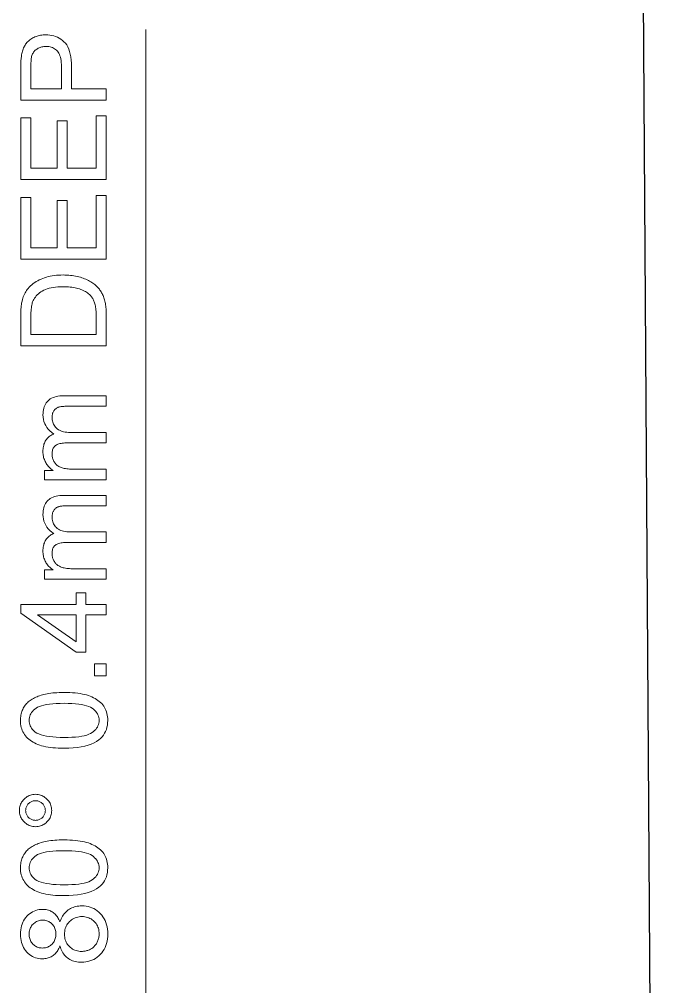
# Model space of a CAD drawing. Extents: x 5 to 409, y 5 to 583.
# Drawn here: x 142.98 to 165.45, y 270.91 to 304.84 of the extents above; entities that cross this region are included whole.
import ezdxf

# ---------------------------------------------------------------- set-up
doc = ezdxf.new("R2010")
doc.units = 0
doc.layers.add('OUTLINE', color=7, linetype='Continuous', lineweight=70)
doc.layers.add('TEXT', color=2, linetype='Continuous', lineweight=25)

msp = doc.modelspace()

# ---------------------------------------------------------------- linework, layer by layer
at = {"layer": 'OUTLINE', "lineweight": 30}
msp.add_line((164.747, 324.323), (165.447, 218.583), dxfattribs=at)
at = {"layer": 'TEXT', "lineweight": 13}
msp.add_lwpolyline([(154.746, 213.099), (147.419, 230.399), (147.419, 304.483)], dxfattribs=at)
for points in [[(146.031, 302.011), (143.031, 302.011), (143.031, 303.142), (143.032, 303.201), (143.032, 303.256), (143.034, 303.309), (143.036, 303.359), (143.038, 303.406), (143.042, 303.45), (143.045, 303.491), (143.05, 303.53), (143.054, 303.566), (143.06, 303.599), (143.068, 303.642), (143.077, 303.684), (143.088, 303.725), (143.1, 303.764), (143.113, 303.802), (143.128, 303.838), (143.144, 303.873), (143.161, 303.906), (143.18, 303.938), (143.2, 303.969), (143.222, 303.998), (143.245, 304.026), (143.27, 304.053), (143.296, 304.079), (143.324, 304.104), (143.354, 304.127), (143.385, 304.15), (143.418, 304.171), (143.453, 304.191), (143.49, 304.21), (143.527, 304.227), (143.566, 304.242), (143.605, 304.256), (143.645, 304.268), (143.685, 304.278), (143.726, 304.286), (143.768, 304.292), (143.811, 304.297), (143.855, 304.3), (143.899, 304.301), (143.974, 304.298), (144.047, 304.291), (144.118, 304.279), (144.186, 304.262), (144.252, 304.24), (144.316, 304.213), (144.377, 304.181), (144.436, 304.145), (144.492, 304.103), (144.547, 304.057), (144.597, 304.004), (144.642, 303.944), (144.682, 303.876), (144.716, 303.799), (144.745, 303.715), (144.769, 303.623), (144.788, 303.524), (144.801, 303.416), (144.809, 303.3), (144.812, 303.177), (144.812, 302.408), (146.031, 302.408)], [(144.458, 302.408), (144.458, 303.183), (144.456, 303.258), (144.452, 303.328), (144.445, 303.394), (144.435, 303.455), (144.422, 303.512), (144.406, 303.565), (144.387, 303.613), (144.366, 303.656), (144.342, 303.695), (144.314, 303.73), (144.285, 303.76), (144.252, 303.788), (144.218, 303.812), (144.181, 303.833), (144.142, 303.851), (144.1, 303.865), (144.057, 303.877), (144.01, 303.885), (143.962, 303.89), (143.911, 303.891), (143.874, 303.89), (143.838, 303.887), (143.803, 303.883), (143.769, 303.876), (143.736, 303.867), (143.705, 303.857), (143.674, 303.845), (143.645, 303.83), (143.616, 303.814), (143.589, 303.796), (143.563, 303.776), (143.539, 303.756), (143.517, 303.734), (143.496, 303.71), (143.478, 303.686), (143.461, 303.66), (143.446, 303.633), (143.433, 303.605), (143.421, 303.576), (143.412, 303.545), (143.407, 303.524), (143.402, 303.499), (143.398, 303.47), (143.395, 303.438), (143.392, 303.403), (143.39, 303.364), (143.388, 303.322), (143.386, 303.276), (143.386, 303.227), (143.385, 303.175), (143.385, 302.408)], [(146.031, 299.223), (143.031, 299.223), (143.031, 301.393), (143.385, 301.393), (143.385, 299.62), (144.304, 299.62), (144.304, 301.28), (144.656, 301.28), (144.656, 299.62), (145.677, 299.62), (145.677, 301.462), (146.031, 301.462)], [(146.031, 296.428), (143.031, 296.428), (143.031, 298.597), (143.385, 298.597), (143.385, 296.825), (144.304, 296.825), (144.304, 298.485), (144.656, 298.485), (144.656, 296.825), (145.677, 296.825), (145.677, 298.667), (146.031, 298.667)], [(146.031, 293.393), (143.031, 293.393), (143.031, 294.427), (143.032, 294.495), (143.033, 294.56), (143.035, 294.622), (143.038, 294.68), (143.042, 294.735), (143.047, 294.787), (143.052, 294.835), (143.059, 294.881), (143.066, 294.922), (143.074, 294.961), (143.087, 295.012), (143.102, 295.061), (143.118, 295.109), (143.137, 295.155), (143.158, 295.2), (143.18, 295.243), (143.204, 295.285), (143.231, 295.325), (143.259, 295.364), (143.289, 295.401), (143.33, 295.447), (143.374, 295.491), (143.419, 295.532), (143.467, 295.572), (143.518, 295.608), (143.57, 295.643), (143.625, 295.674), (143.681, 295.704), (143.74, 295.731), (143.802, 295.756), (143.865, 295.778), (143.93, 295.798), (143.997, 295.816), (144.066, 295.831), (144.136, 295.844), (144.208, 295.855), (144.282, 295.863), (144.358, 295.869), (144.436, 295.872), (144.515, 295.874), (144.582, 295.873), (144.648, 295.87), (144.713, 295.866), (144.776, 295.861), (144.837, 295.854), (144.897, 295.845), (144.955, 295.834), (145.012, 295.822), (145.067, 295.809), (145.121, 295.794), (145.173, 295.777), (145.223, 295.76), (145.271, 295.742), (145.317, 295.723), (145.362, 295.703), (145.405, 295.682), (145.446, 295.66), (145.485, 295.637), (145.522, 295.614), (145.558, 295.589), (145.591, 295.564), (145.624, 295.538), (145.655, 295.512), (145.684, 295.485), (145.712, 295.458), (145.739, 295.431), (145.764, 295.403), (145.787, 295.374), (145.809, 295.345), (145.83, 295.316), (145.849, 295.286), (145.867, 295.254), (145.885, 295.221), (145.901, 295.187), (145.917, 295.152), (145.931, 295.116), (145.945, 295.078), (145.958, 295.039), (145.969, 294.999), (145.98, 294.958), (145.99, 294.915), (145.999, 294.871), (146.006, 294.826), (146.013, 294.78), (146.018, 294.732), (146.023, 294.684), (146.027, 294.634), (146.029, 294.582), (146.031, 294.53), (146.031, 294.476)], [(145.677, 293.79), (145.677, 294.431), (145.677, 294.489), (145.675, 294.544), (145.672, 294.597), (145.668, 294.648), (145.663, 294.696), (145.657, 294.741), (145.65, 294.784), (145.642, 294.824), (145.632, 294.861), (145.622, 294.896), (145.61, 294.929), (145.598, 294.961), (145.585, 294.992), (145.571, 295.02), (145.555, 295.048), (145.539, 295.074), (145.523, 295.099), (145.505, 295.123), (145.486, 295.145), (145.466, 295.165), (145.437, 295.193), (145.406, 295.219), (145.373, 295.245), (145.338, 295.268), (145.301, 295.291), (145.262, 295.312), (145.221, 295.333), (145.178, 295.351), (145.134, 295.369), (145.087, 295.385), (145.038, 295.4), (144.987, 295.414), (144.935, 295.426), (144.88, 295.436), (144.823, 295.445), (144.764, 295.452), (144.703, 295.457), (144.641, 295.461), (144.576, 295.463), (144.509, 295.464), (144.417, 295.463), (144.329, 295.458), (144.246, 295.45), (144.167, 295.44), (144.093, 295.426), (144.022, 295.409), (143.957, 295.389), (143.895, 295.365), (143.838, 295.339), (143.785, 295.31), (143.736, 295.278), (143.691, 295.245), (143.649, 295.211), (143.61, 295.176), (143.574, 295.139), (143.542, 295.1), (143.513, 295.061), (143.488, 295.02), (143.466, 294.978), (143.447, 294.934), (143.435, 294.9), (143.425, 294.863), (143.415, 294.821), (143.407, 294.775), (143.401, 294.726), (143.395, 294.673), (143.391, 294.616), (143.388, 294.554), (143.386, 294.489), (143.385, 294.421), (143.385, 293.79)], [(146.031, 288.691), (143.858, 288.691), (143.858, 289.02), (144.163, 289.02), (144.132, 289.041), (144.102, 289.064), (144.073, 289.088), (144.045, 289.113), (144.019, 289.139), (143.994, 289.167), (143.97, 289.197), (143.947, 289.227), (143.926, 289.259), (143.906, 289.292), (143.888, 289.327), (143.871, 289.362), (143.857, 289.399), (143.844, 289.436), (143.833, 289.474), (143.824, 289.513), (143.818, 289.553), (143.813, 289.594), (143.81, 289.636), (143.809, 289.679), (143.81, 289.727), (143.813, 289.772), (143.818, 289.816), (143.825, 289.858), (143.834, 289.899), (143.845, 289.938), (143.858, 289.975), (143.873, 290.01), (143.89, 290.043), (143.909, 290.075), (143.93, 290.105), (143.952, 290.133), (143.977, 290.16), (144.002, 290.184), (144.029, 290.207), (144.058, 290.228), (144.089, 290.247), (144.121, 290.264), (144.154, 290.279), (144.19, 290.293), (144.117, 290.346), (144.052, 290.402), (143.995, 290.462), (143.946, 290.524), (143.904, 290.59), (143.87, 290.658), (143.843, 290.73), (143.824, 290.805), (143.813, 290.883), (143.809, 290.964), (143.811, 291.027), (143.816, 291.088), (143.825, 291.145), (143.838, 291.199), (143.854, 291.25), (143.873, 291.298), (143.897, 291.344), (143.923, 291.386), (143.954, 291.425), (143.988, 291.462), (144.026, 291.495), (144.067, 291.524), (144.113, 291.55), (144.162, 291.573), (144.215, 291.592), (144.272, 291.608), (144.333, 291.62), (144.398, 291.629), (144.467, 291.634), (144.539, 291.635), (146.031, 291.635), (146.031, 291.269), (144.662, 291.269), (144.619, 291.269), (144.579, 291.268), (144.541, 291.266), (144.505, 291.263), (144.472, 291.26), (144.442, 291.256), (144.413, 291.252), (144.388, 291.246), (144.365, 291.24), (144.344, 291.233), (144.325, 291.226), (144.307, 291.217), (144.289, 291.207), (144.272, 291.195), (144.256, 291.183), (144.241, 291.169), (144.226, 291.155), (144.213, 291.139), (144.2, 291.122), (144.187, 291.103), (144.176, 291.084), (144.166, 291.064), (144.157, 291.044), (144.149, 291.023), (144.143, 291.001), (144.138, 290.979), (144.133, 290.956), (144.13, 290.932), (144.129, 290.907), (144.128, 290.882), (144.13, 290.837), (144.134, 290.794), (144.142, 290.752), (144.153, 290.711), (144.166, 290.673), (144.183, 290.635), (144.203, 290.6), (144.226, 290.565), (144.252, 290.533), (144.281, 290.502), (144.313, 290.473), (144.349, 290.447), (144.389, 290.425), (144.432, 290.405), (144.479, 290.388), (144.529, 290.375), (144.584, 290.364), (144.642, 290.356), (144.703, 290.352), (144.769, 290.35), (146.031, 290.35), (146.031, 289.982), (144.619, 289.982), (144.571, 289.981), (144.526, 289.978), (144.483, 289.974), (144.442, 289.968), (144.404, 289.96), (144.369, 289.95), (144.336, 289.938), (144.305, 289.924), (144.277, 289.909), (144.251, 289.892), (144.228, 289.873), (144.207, 289.851), (144.188, 289.828), (144.172, 289.802), (144.159, 289.773), (144.148, 289.743), (144.139, 289.71), (144.133, 289.675), (144.129, 289.637), (144.128, 289.597), (144.129, 289.566), (144.131, 289.536), (144.135, 289.506), (144.141, 289.477), (144.149, 289.448), (144.158, 289.419), (144.168, 289.391), (144.181, 289.364), (144.194, 289.336), (144.21, 289.31), (144.227, 289.284), (144.246, 289.26), (144.266, 289.237), (144.288, 289.216), (144.311, 289.196), (144.335, 289.178), (144.362, 289.161), (144.389, 289.145), (144.419, 289.131), (144.449, 289.118), (144.482, 289.107), (144.518, 289.097), (144.556, 289.088), (144.598, 289.08), (144.642, 289.074), (144.689, 289.069), (144.738, 289.064), (144.791, 289.061), (144.846, 289.06), (144.904, 289.059), (146.031, 289.059)], [(146.031, 285.2), (143.858, 285.2), (143.858, 285.529), (144.163, 285.529), (144.132, 285.55), (144.102, 285.573), (144.073, 285.597), (144.045, 285.622), (144.019, 285.648), (143.994, 285.676), (143.97, 285.705), (143.947, 285.736), (143.926, 285.768), (143.906, 285.801), (143.888, 285.836), (143.871, 285.871), (143.857, 285.907), (143.844, 285.945), (143.833, 285.983), (143.824, 286.022), (143.818, 286.062), (143.813, 286.103), (143.81, 286.145), (143.809, 286.188), (143.81, 286.235), (143.813, 286.281), (143.818, 286.325), (143.825, 286.367), (143.834, 286.408), (143.845, 286.446), (143.858, 286.483), (143.873, 286.519), (143.89, 286.552), (143.909, 286.584), (143.93, 286.614), (143.952, 286.642), (143.977, 286.668), (144.002, 286.693), (144.029, 286.716), (144.058, 286.737), (144.089, 286.756), (144.121, 286.773), (144.154, 286.788), (144.19, 286.802), (144.117, 286.855), (144.052, 286.911), (143.995, 286.971), (143.946, 287.033), (143.904, 287.099), (143.87, 287.167), (143.843, 287.239), (143.824, 287.314), (143.813, 287.392), (143.809, 287.473), (143.811, 287.536), (143.816, 287.596), (143.825, 287.654), (143.838, 287.708), (143.854, 287.759), (143.873, 287.807), (143.897, 287.853), (143.923, 287.895), (143.954, 287.934), (143.988, 287.97), (144.026, 288.003), (144.067, 288.033), (144.113, 288.059), (144.162, 288.082), (144.215, 288.101), (144.272, 288.117), (144.333, 288.129), (144.398, 288.137), (144.467, 288.143), (144.539, 288.144), (146.031, 288.144), (146.031, 287.778), (144.662, 287.778), (144.619, 287.778), (144.579, 287.777), (144.541, 287.775), (144.505, 287.772), (144.472, 287.769), (144.442, 287.765), (144.413, 287.76), (144.388, 287.755), (144.365, 287.749), (144.344, 287.742), (144.325, 287.734), (144.307, 287.726), (144.289, 287.716), (144.272, 287.704), (144.256, 287.692), (144.241, 287.678), (144.226, 287.664), (144.213, 287.648), (144.2, 287.631), (144.187, 287.612), (144.176, 287.593), (144.166, 287.573), (144.157, 287.553), (144.149, 287.532), (144.143, 287.51), (144.138, 287.488), (144.133, 287.464), (144.13, 287.441), (144.129, 287.416), (144.128, 287.391), (144.13, 287.346), (144.134, 287.303), (144.142, 287.261), (144.153, 287.22), (144.166, 287.182), (144.183, 287.144), (144.203, 287.109), (144.226, 287.074), (144.252, 287.042), (144.281, 287.011), (144.313, 286.982), (144.349, 286.956), (144.389, 286.933), (144.432, 286.914), (144.479, 286.897), (144.529, 286.883), (144.584, 286.873), (144.642, 286.865), (144.703, 286.861), (144.769, 286.859), (146.031, 286.859), (146.031, 286.491), (144.619, 286.491), (144.571, 286.49), (144.526, 286.487), (144.483, 286.483), (144.442, 286.476), (144.404, 286.468), (144.369, 286.458), (144.336, 286.447), (144.305, 286.433), (144.277, 286.418), (144.251, 286.401), (144.228, 286.382), (144.207, 286.36), (144.188, 286.336), (144.172, 286.31), (144.159, 286.282), (144.148, 286.252), (144.139, 286.219), (144.133, 286.183), (144.129, 286.146), (144.128, 286.106), (144.129, 286.075), (144.131, 286.045), (144.135, 286.015), (144.141, 285.986), (144.149, 285.957), (144.158, 285.928), (144.168, 285.9), (144.181, 285.872), (144.194, 285.845), (144.21, 285.819), (144.227, 285.793), (144.246, 285.769), (144.266, 285.746), (144.288, 285.725), (144.311, 285.705), (144.335, 285.686), (144.362, 285.669), (144.389, 285.654), (144.419, 285.64), (144.449, 285.627), (144.482, 285.616), (144.518, 285.606), (144.556, 285.597), (144.598, 285.589), (144.642, 285.583), (144.689, 285.577), (144.738, 285.573), (144.791, 285.57), (144.846, 285.569), (144.904, 285.568), (146.031, 285.568)], [(146.031, 283.947), (145.313, 283.947), (145.313, 282.646), (144.975, 282.646), (143.031, 284.015), (143.031, 284.316), (144.975, 284.316), (144.975, 284.721), (145.313, 284.721), (145.313, 284.316), (146.031, 284.316)], [(144.975, 283.947), (143.623, 283.947), (144.975, 283.008)], [(146.031, 281.809), (145.612, 281.809), (145.612, 282.228), (146.031, 282.228)], [(144.552, 279.271), (144.447, 279.272), (144.347, 279.276), (144.251, 279.281), (144.159, 279.289), (144.072, 279.299), (143.988, 279.311), (143.909, 279.325), (143.833, 279.341), (143.762, 279.36), (143.695, 279.381), (143.632, 279.404), (143.572, 279.429), (143.514, 279.456), (143.46, 279.485), (143.408, 279.517), (143.359, 279.55), (143.314, 279.586), (143.271, 279.624), (143.232, 279.664), (143.195, 279.706), (143.162, 279.75), (143.132, 279.797), (143.105, 279.846), (143.082, 279.897), (143.063, 279.95), (143.047, 280.005), (143.035, 280.063), (143.026, 280.123), (143.021, 280.185), (143.019, 280.249), (143.02, 280.297), (143.023, 280.344), (143.028, 280.389), (143.035, 280.433), (143.043, 280.476), (143.054, 280.518), (143.067, 280.558), (143.081, 280.598), (143.098, 280.636), (143.116, 280.673), (143.136, 280.709), (143.159, 280.743), (143.182, 280.777), (143.208, 280.809), (143.235, 280.839), (143.264, 280.869), (143.294, 280.897), (143.327, 280.924), (143.361, 280.949), (143.397, 280.974), (143.434, 280.997), (143.473, 281.019), (143.514, 281.04), (143.556, 281.061), (143.6, 281.08), (143.645, 281.098), (143.692, 281.115), (143.741, 281.131), (143.791, 281.146), (143.843, 281.16), (143.897, 281.173), (143.955, 281.184), (144.017, 281.194), (144.082, 281.203), (144.151, 281.211), (144.224, 281.217), (144.301, 281.221), (144.381, 281.225), (144.464, 281.227), (144.552, 281.228), (144.655, 281.226), (144.755, 281.223), (144.85, 281.218), (144.942, 281.21), (145.029, 281.2), (145.112, 281.189), (145.191, 281.174), (145.266, 281.158), (145.337, 281.14), (145.404, 281.119), (145.467, 281.096), (145.528, 281.071), (145.585, 281.044), (145.64, 281.015), (145.692, 280.984), (145.74, 280.95), (145.786, 280.915), (145.829, 280.877), (145.869, 280.837), (145.905, 280.795), (145.939, 280.75), (145.969, 280.704), (145.996, 280.655), (146.019, 280.604), (146.038, 280.55), (146.054, 280.495), (146.066, 280.437), (146.075, 280.377), (146.081, 280.314), (146.082, 280.249), (146.079, 280.165), (146.07, 280.083), (146.054, 280.006), (146.033, 279.932), (146.005, 279.862), (145.97, 279.796), (145.93, 279.733), (145.883, 279.674), (145.83, 279.619), (145.771, 279.568), (145.692, 279.512), (145.603, 279.461), (145.504, 279.417), (145.396, 279.378), (145.279, 279.345), (145.153, 279.319), (145.016, 279.298), (144.871, 279.283), (144.716, 279.274)], [(144.552, 279.65), (144.695, 279.652), (144.827, 279.657), (144.95, 279.665), (145.064, 279.677), (145.167, 279.693), (145.26, 279.712), (145.344, 279.735), (145.417, 279.76), (145.481, 279.79), (145.535, 279.823), (145.581, 279.858), (145.623, 279.895), (145.66, 279.934), (145.692, 279.974), (145.718, 280.016), (145.74, 280.059), (145.758, 280.104), (145.77, 280.151), (145.777, 280.199), (145.78, 280.249), (145.777, 280.299), (145.77, 280.348), (145.757, 280.394), (145.74, 280.439), (145.718, 280.483), (145.691, 280.525), (145.659, 280.565), (145.622, 280.604), (145.581, 280.641), (145.534, 280.676), (145.48, 280.709), (145.416, 280.738), (145.342, 280.764), (145.259, 280.787), (145.166, 280.806), (145.063, 280.821), (144.95, 280.833), (144.827, 280.842), (144.694, 280.847), (144.552, 280.849), (144.409, 280.847), (144.275, 280.842), (144.152, 280.833), (144.039, 280.821), (143.935, 280.806), (143.842, 280.787), (143.758, 280.764), (143.685, 280.738), (143.621, 280.709), (143.567, 280.676), (143.521, 280.641), (143.48, 280.604), (143.443, 280.565), (143.412, 280.524), (143.385, 280.482), (143.363, 280.438), (143.346, 280.392), (143.334, 280.345), (143.326, 280.296), (143.324, 280.245), (143.326, 280.196), (143.332, 280.148), (143.343, 280.102), (143.358, 280.059), (143.378, 280.017), (143.401, 279.978), (143.429, 279.94), (143.461, 279.905), (143.498, 279.871), (143.539, 279.84), (143.598, 279.804), (143.667, 279.772), (143.745, 279.743), (143.832, 279.718), (143.929, 279.697), (144.035, 279.68), (144.15, 279.667), (144.275, 279.657), (144.409, 279.652)], [(143.547, 276.519), (143.501, 276.521), (143.456, 276.526), (143.412, 276.534), (143.37, 276.546), (143.329, 276.561), (143.29, 276.579), (143.252, 276.601), (143.215, 276.626), (143.18, 276.654), (143.146, 276.686), (143.114, 276.72), (143.086, 276.755), (143.061, 276.792), (143.04, 276.83), (143.022, 276.869), (143.007, 276.91), (142.995, 276.952), (142.987, 276.995), (142.982, 277.04), (142.98, 277.086), (142.982, 277.132), (142.987, 277.178), (142.995, 277.222), (143.007, 277.264), (143.022, 277.305), (143.04, 277.345), (143.061, 277.383), (143.086, 277.42), (143.114, 277.455), (143.146, 277.489), (143.18, 277.52), (143.215, 277.549), (143.252, 277.573), (143.29, 277.595), (143.329, 277.613), (143.37, 277.628), (143.412, 277.64), (143.456, 277.648), (143.501, 277.653), (143.547, 277.655), (143.593, 277.653), (143.638, 277.648), (143.682, 277.64), (143.724, 277.628), (143.765, 277.613), (143.805, 277.595), (143.843, 277.573), (143.88, 277.548), (143.915, 277.519), (143.949, 277.488), (143.981, 277.454), (144.009, 277.418), (144.034, 277.382), (144.056, 277.343), (144.074, 277.304), (144.089, 277.263), (144.101, 277.221), (144.109, 277.177), (144.114, 277.132), (144.116, 277.086), (144.114, 277.04), (144.109, 276.995), (144.101, 276.952), (144.089, 276.91), (144.074, 276.869), (144.056, 276.83), (144.035, 276.792), (144.01, 276.755), (143.982, 276.72), (143.95, 276.686), (143.916, 276.654), (143.881, 276.626), (143.844, 276.601), (143.806, 276.579), (143.766, 276.561), (143.725, 276.546), (143.683, 276.534), (143.639, 276.526), (143.594, 276.521)], [(143.547, 276.742), (143.575, 276.743), (143.603, 276.746), (143.629, 276.751), (143.655, 276.758), (143.68, 276.767), (143.704, 276.778), (143.727, 276.792), (143.749, 276.807), (143.771, 276.824), (143.791, 276.843), (143.811, 276.864), (143.828, 276.885), (143.843, 276.908), (143.856, 276.931), (143.867, 276.955), (143.877, 276.98), (143.884, 277.006), (143.889, 277.032), (143.892, 277.06), (143.893, 277.088), (143.892, 277.116), (143.889, 277.143), (143.884, 277.169), (143.877, 277.194), (143.867, 277.219), (143.856, 277.243), (143.843, 277.266), (143.828, 277.288), (143.811, 277.31), (143.791, 277.33), (143.771, 277.349), (143.749, 277.367), (143.727, 277.382), (143.704, 277.395), (143.68, 277.406), (143.655, 277.415), (143.629, 277.422), (143.603, 277.427), (143.575, 277.431), (143.547, 277.432), (143.519, 277.431), (143.491, 277.427), (143.465, 277.422), (143.439, 277.415), (143.414, 277.406), (143.39, 277.395), (143.367, 277.382), (143.345, 277.367), (143.323, 277.349), (143.302, 277.33), (143.283, 277.31), (143.266, 277.288), (143.251, 277.266), (143.238, 277.243), (143.226, 277.219), (143.217, 277.194), (143.21, 277.169), (143.205, 277.143), (143.202, 277.116), (143.201, 277.088), (143.202, 277.06), (143.205, 277.032), (143.21, 277.006), (143.217, 276.98), (143.226, 276.955), (143.238, 276.931), (143.251, 276.908), (143.266, 276.885), (143.283, 276.864), (143.302, 276.843), (143.323, 276.824), (143.345, 276.807), (143.367, 276.792), (143.39, 276.778), (143.414, 276.767), (143.439, 276.758), (143.465, 276.751), (143.491, 276.746), (143.519, 276.743)], [(144.552, 274.1), (144.447, 274.101), (144.347, 274.104), (144.251, 274.11), (144.159, 274.118), (144.072, 274.127), (143.988, 274.139), (143.909, 274.154), (143.833, 274.17), (143.762, 274.189), (143.695, 274.21), (143.632, 274.232), (143.572, 274.258), (143.514, 274.285), (143.46, 274.314), (143.408, 274.346), (143.359, 274.379), (143.314, 274.415), (143.271, 274.453), (143.232, 274.493), (143.195, 274.535), (143.162, 274.579), (143.132, 274.626), (143.105, 274.674), (143.082, 274.725), (143.063, 274.779), (143.047, 274.834), (143.035, 274.892), (143.026, 274.952), (143.021, 275.014), (143.019, 275.078), (143.02, 275.126), (143.023, 275.172), (143.028, 275.218), (143.035, 275.262), (143.043, 275.305), (143.054, 275.347), (143.067, 275.387), (143.081, 275.427), (143.098, 275.465), (143.116, 275.502), (143.136, 275.538), (143.159, 275.572), (143.182, 275.605), (143.208, 275.637), (143.235, 275.668), (143.264, 275.698), (143.294, 275.726), (143.327, 275.753), (143.361, 275.778), (143.397, 275.803), (143.434, 275.826), (143.473, 275.848), (143.514, 275.869), (143.556, 275.889), (143.6, 275.909), (143.645, 275.927), (143.692, 275.944), (143.741, 275.96), (143.791, 275.975), (143.843, 275.989), (143.897, 276.002), (143.955, 276.013), (144.017, 276.023), (144.082, 276.032), (144.151, 276.039), (144.224, 276.046), (144.301, 276.05), (144.381, 276.054), (144.464, 276.056), (144.552, 276.056), (144.655, 276.055), (144.755, 276.052), (144.85, 276.047), (144.942, 276.039), (145.029, 276.029), (145.112, 276.017), (145.191, 276.003), (145.266, 275.987), (145.337, 275.969), (145.404, 275.948), (145.467, 275.925), (145.528, 275.9), (145.585, 275.873), (145.64, 275.844), (145.692, 275.813), (145.74, 275.779), (145.786, 275.743), (145.829, 275.706), (145.869, 275.666), (145.905, 275.624), (145.939, 275.579), (145.969, 275.533), (145.996, 275.484), (146.019, 275.433), (146.038, 275.379), (146.054, 275.324), (146.066, 275.266), (146.075, 275.205), (146.081, 275.143), (146.082, 275.078), (146.079, 274.993), (146.07, 274.912), (146.054, 274.835), (146.033, 274.761), (146.005, 274.691), (145.97, 274.625), (145.93, 274.562), (145.883, 274.503), (145.83, 274.448), (145.771, 274.397), (145.692, 274.34), (145.603, 274.29), (145.504, 274.245), (145.396, 274.207), (145.279, 274.174), (145.153, 274.147), (145.016, 274.127), (144.871, 274.112), (144.716, 274.103)], [(144.552, 274.479), (144.695, 274.48), (144.827, 274.486), (144.95, 274.494), (145.064, 274.506), (145.167, 274.522), (145.26, 274.541), (145.344, 274.563), (145.417, 274.589), (145.481, 274.619), (145.535, 274.652), (145.581, 274.687), (145.623, 274.724), (145.66, 274.763), (145.692, 274.803), (145.718, 274.845), (145.74, 274.888), (145.758, 274.933), (145.77, 274.98), (145.777, 275.028), (145.78, 275.078), (145.777, 275.128), (145.77, 275.176), (145.757, 275.223), (145.74, 275.268), (145.718, 275.312), (145.691, 275.354), (145.659, 275.394), (145.622, 275.432), (145.581, 275.469), (145.534, 275.505), (145.48, 275.538), (145.416, 275.567), (145.342, 275.593), (145.259, 275.616), (145.166, 275.635), (145.063, 275.65), (144.95, 275.662), (144.827, 275.671), (144.694, 275.676), (144.552, 275.678), (144.409, 275.676), (144.275, 275.671), (144.152, 275.662), (144.039, 275.65), (143.935, 275.635), (143.842, 275.616), (143.758, 275.593), (143.685, 275.567), (143.621, 275.538), (143.567, 275.505), (143.521, 275.469), (143.48, 275.432), (143.443, 275.393), (143.412, 275.353), (143.385, 275.311), (143.363, 275.267), (143.346, 275.221), (143.334, 275.174), (143.326, 275.125), (143.324, 275.074), (143.326, 275.024), (143.332, 274.977), (143.343, 274.931), (143.358, 274.887), (143.378, 274.846), (143.401, 274.806), (143.429, 274.769), (143.461, 274.734), (143.498, 274.7), (143.539, 274.669), (143.598, 274.633), (143.667, 274.6), (143.745, 274.572), (143.832, 274.547), (143.929, 274.526), (144.035, 274.509), (144.15, 274.496), (144.275, 274.486), (144.409, 274.48)], [(144.404, 272.336), (144.387, 272.291), (144.368, 272.249), (144.348, 272.209), (144.326, 272.172), (144.303, 272.137), (144.278, 272.104), (144.252, 272.073), (144.224, 272.045), (144.195, 272.02), (144.165, 271.996), (144.133, 271.975), (144.1, 271.957), (144.066, 271.94), (144.031, 271.926), (143.994, 271.913), (143.956, 271.904), (143.917, 271.896), (143.877, 271.89), (143.835, 271.887), (143.793, 271.886), (143.728, 271.888), (143.666, 271.895), (143.605, 271.907), (143.547, 271.923), (143.491, 271.945), (143.437, 271.971), (143.385, 272.001), (143.335, 272.036), (143.288, 272.076), (143.242, 272.121), (143.2, 272.17), (143.162, 272.222), (143.128, 272.276), (143.099, 272.334), (143.075, 272.395), (143.055, 272.46), (143.039, 272.527), (143.028, 272.597), (143.021, 272.671), (143.019, 272.747), (143.021, 272.824), (143.028, 272.898), (143.04, 272.969), (143.055, 273.037), (143.076, 273.102), (143.101, 273.164), (143.131, 273.222), (143.165, 273.278), (143.204, 273.33), (143.247, 273.38), (143.294, 273.425), (143.342, 273.466), (143.393, 273.502), (143.446, 273.533), (143.5, 273.559), (143.557, 273.581), (143.615, 273.598), (143.676, 273.61), (143.738, 273.617), (143.803, 273.619), (143.844, 273.618), (143.884, 273.615), (143.923, 273.609), (143.961, 273.602), (143.998, 273.592), (144.034, 273.58), (144.068, 273.565), (144.102, 273.549), (144.135, 273.53), (144.166, 273.51), (144.196, 273.487), (144.225, 273.461), (144.252, 273.434), (144.278, 273.404), (144.303, 273.372), (144.326, 273.337), (144.348, 273.301), (144.368, 273.262), (144.387, 273.221), (144.404, 273.177), (144.423, 273.231), (144.445, 273.282), (144.468, 273.331), (144.494, 273.377), (144.522, 273.42), (144.552, 273.461), (144.585, 273.499), (144.619, 273.535), (144.656, 273.567), (144.695, 273.598), (144.736, 273.625), (144.778, 273.65), (144.822, 273.671), (144.868, 273.69), (144.915, 273.706), (144.964, 273.719), (145.014, 273.729), (145.066, 273.736), (145.119, 273.74), (145.174, 273.742), (145.25, 273.739), (145.323, 273.731), (145.394, 273.717), (145.462, 273.698), (145.528, 273.674), (145.591, 273.644), (145.652, 273.609), (145.711, 273.568), (145.767, 273.521), (145.82, 273.47), (145.87, 273.414), (145.915, 273.354), (145.954, 273.291), (145.988, 273.224), (146.017, 273.155), (146.041, 273.081), (146.059, 273.004), (146.072, 272.924), (146.08, 272.841), (146.082, 272.753), (146.08, 272.666), (146.072, 272.583), (146.059, 272.503), (146.04, 272.426), (146.017, 272.352), (145.988, 272.282), (145.954, 272.216), (145.914, 272.153), (145.869, 272.093), (145.819, 272.037), (145.766, 271.986), (145.709, 271.939), (145.65, 271.898), (145.588, 271.863), (145.524, 271.833), (145.457, 271.809), (145.388, 271.79), (145.316, 271.776), (145.241, 271.768), (145.164, 271.765), (145.106, 271.767), (145.05, 271.771), (144.997, 271.778), (144.945, 271.789), (144.895, 271.802), (144.847, 271.819), (144.801, 271.838), (144.756, 271.86), (144.714, 271.885), (144.673, 271.913), (144.635, 271.944), (144.6, 271.978), (144.566, 272.014), (144.536, 272.052), (144.507, 272.093), (144.482, 272.137), (144.459, 272.183), (144.438, 272.231), (144.42, 272.282)], [(143.78, 272.262), (143.822, 272.264), (143.862, 272.268), (143.901, 272.275), (143.938, 272.284), (143.974, 272.297), (144.008, 272.312), (144.04, 272.33), (144.071, 272.35), (144.1, 272.373), (144.128, 272.399), (144.154, 272.428), (144.177, 272.458), (144.197, 272.489), (144.215, 272.522), (144.229, 272.557), (144.242, 272.593), (144.251, 272.632), (144.258, 272.671), (144.262, 272.713), (144.263, 272.756), (144.262, 272.797), (144.258, 272.838), (144.251, 272.876), (144.242, 272.914), (144.23, 272.949), (144.215, 272.983), (144.198, 273.016), (144.177, 273.047), (144.155, 273.076), (144.129, 273.104), (144.102, 273.13), (144.073, 273.153), (144.043, 273.174), (144.012, 273.192), (143.98, 273.207), (143.947, 273.219), (143.912, 273.228), (143.876, 273.235), (143.839, 273.239), (143.801, 273.241), (143.761, 273.239), (143.722, 273.235), (143.685, 273.228), (143.649, 273.218), (143.614, 273.205), (143.581, 273.19), (143.549, 273.172), (143.518, 273.151), (143.488, 273.127), (143.46, 273.1), (143.434, 273.072), (143.41, 273.042), (143.39, 273.01), (143.372, 272.977), (143.356, 272.943), (143.344, 272.907), (143.334, 272.871), (143.327, 272.832), (143.323, 272.793), (143.322, 272.751), (143.323, 272.71), (143.327, 272.67), (143.334, 272.631), (143.343, 272.594), (143.356, 272.559), (143.37, 272.524), (143.388, 272.491), (143.408, 272.46), (143.431, 272.43), (143.457, 272.402), (143.484, 272.375), (143.513, 272.351), (143.543, 272.331), (143.573, 272.312), (143.605, 272.297), (143.638, 272.285), (143.672, 272.275), (143.707, 272.268), (143.743, 272.264)], [(145.166, 272.144), (145.197, 272.144), (145.228, 272.147), (145.259, 272.15), (145.29, 272.156), (145.321, 272.162), (145.351, 272.171), (145.381, 272.18), (145.411, 272.191), (145.441, 272.204), (145.471, 272.218), (145.499, 272.234), (145.527, 272.251), (145.553, 272.27), (145.578, 272.29), (145.601, 272.311), (145.623, 272.334), (145.644, 272.359), (145.664, 272.384), (145.682, 272.412), (145.699, 272.44), (145.714, 272.47), (145.728, 272.5), (145.74, 272.531), (145.75, 272.562), (145.759, 272.593), (145.767, 272.625), (145.772, 272.658), (145.776, 272.691), (145.779, 272.724), (145.78, 272.758), (145.778, 272.809), (145.773, 272.859), (145.764, 272.908), (145.752, 272.954), (145.737, 272.999), (145.718, 273.041), (145.696, 273.082), (145.671, 273.121), (145.642, 273.158), (145.61, 273.193), (145.575, 273.226), (145.538, 273.255), (145.5, 273.281), (145.459, 273.303), (145.417, 273.322), (145.373, 273.338), (145.327, 273.35), (145.279, 273.358), (145.229, 273.364), (145.178, 273.365), (145.126, 273.364), (145.075, 273.358), (145.027, 273.349), (144.98, 273.337), (144.935, 273.321), (144.892, 273.302), (144.851, 273.279), (144.811, 273.252), (144.774, 273.222), (144.738, 273.188), (144.705, 273.152), (144.675, 273.114), (144.649, 273.074), (144.627, 273.032), (144.607, 272.989), (144.592, 272.944), (144.58, 272.897), (144.571, 272.848), (144.566, 272.798), (144.564, 272.745), (144.566, 272.694), (144.571, 272.645), (144.579, 272.597), (144.591, 272.552), (144.607, 272.508), (144.626, 272.465), (144.648, 272.425), (144.674, 272.386), (144.703, 272.35), (144.736, 272.315), (144.771, 272.282), (144.808, 272.253), (144.847, 272.227), (144.887, 272.205), (144.929, 272.186), (144.973, 272.171), (145.019, 272.159), (145.066, 272.151), (145.115, 272.145)]]:
    msp.add_lwpolyline(points, close=True, dxfattribs=at)

doc.saveas('drawing.dxf')
